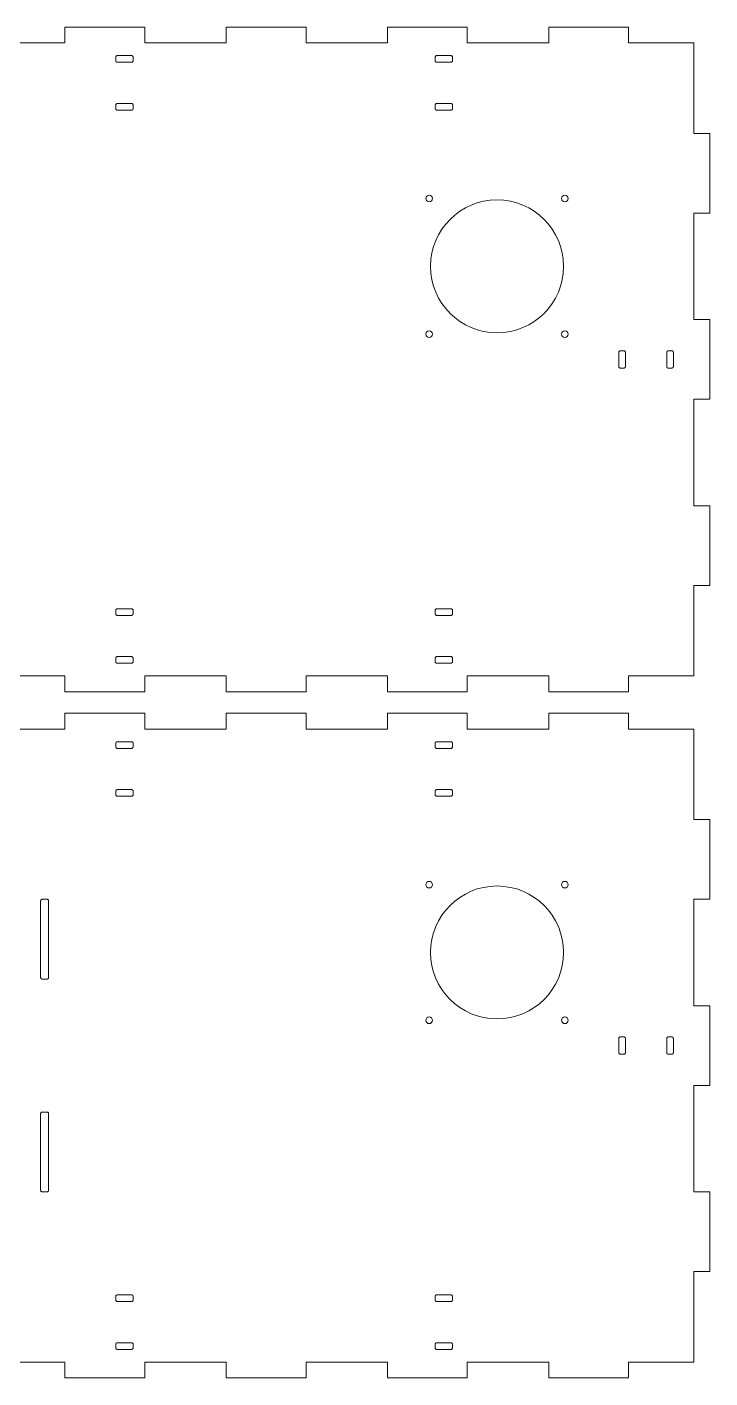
# Model space of a CAD drawing. Header units: millimetres. Extents: x 0 to 3016, y 0 to 2002.
# Drawn here: x 2759 to 3016, y 1266 to 1774 of the extents above; entities that cross this region are included whole.
import ezdxf

# ---------------------------------------------------------------- set-up
doc = ezdxf.new("R2010")
doc.units = ezdxf.units.MM
doc.layers.add('CORTE', color=1, linetype='Continuous', lineweight=0)

msp = doc.modelspace()

# ---------------------------------------------------------------- linework, layer by layer
at = {"layer": 'CORTE'}
for points in [[(2743.058824, 1530), (2773.647059, 1530), (2773.647059, 1524), (2803.647059, 1524), (2803.647059, 1530), (2834.235294, 1530), (2834.235294, 1524), (2864.235294, 1524), (2864.235294, 1530), (2894.823529, 1530), (2894.823529, 1524), (2924.823529, 1524), (2924.823529, 1530), (2955.411765, 1530), (2955.411765, 1524), (2985.411765, 1524), (2985.411765, 1530), (3010, 1530), (3010, 1564), (3016, 1564), (3016, 1594), (3010, 1594), (3010, 1634), (3016, 1634), (3016, 1664), (3010, 1664), (3010, 1704), (3016, 1704), (3016, 1734), (3010, 1734), (3010, 1768), (2985.411765, 1768), (2985.411765, 1774), (2955.411765, 1774), (2955.411765, 1768), (2924.823529, 1768), (2924.823529, 1774), (2894.823529, 1774), (2894.823529, 1768), (2864.235294, 1768), (2864.235294, 1774), (2834.235294, 1774), (2834.235294, 1768), (2803.647059, 1768), (2803.647059, 1774), (2773.647059, 1774), (2773.647059, 1768), (2743.058824, 1768)], [(2743.058824, 1272), (2773.647059, 1272), (2773.647059, 1266), (2803.647059, 1266), (2803.647059, 1272), (2834.235294, 1272), (2834.235294, 1266), (2864.235294, 1266), (2864.235294, 1272), (2894.823529, 1272), (2894.823529, 1266), (2924.823529, 1266), (2924.823529, 1272), (2955.411765, 1272), (2955.411765, 1266), (2985.411765, 1266), (2985.411765, 1272), (3010, 1272), (3010, 1306), (3016, 1306), (3016, 1336), (3010, 1336), (3010, 1376), (3016, 1376), (3016, 1406), (3010, 1406), (3010, 1446), (3016, 1446), (3016, 1476), (3010, 1476), (3010, 1510), (2985.411765, 1510), (2985.411765, 1516), (2955.411765, 1516), (2955.411765, 1510), (2924.823529, 1510), (2924.823529, 1516), (2894.823529, 1516), (2894.823529, 1510), (2864.235294, 1510), (2864.235294, 1516), (2834.235294, 1516), (2834.235294, 1510), (2803.647059, 1510), (2803.647059, 1516), (2773.647059, 1516), (2773.647059, 1510), (2743.058824, 1510)]]:
    msp.add_lwpolyline(points, dxfattribs=at)
for points in [[(2799.25, 1762.65), (2799.246227, 1762.717179), (2799.234957, 1762.783513), (2799.21633, 1762.848167), (2799.190581, 1762.91033), (2799.158035, 1762.969219), (2799.119099, 1763.024094), (2799.074264, 1763.074264), (2799.024094, 1763.119099), (2798.969219, 1763.158035), (2798.91033, 1763.190581), (2798.848167, 1763.21633), (2798.783513, 1763.234957), (2798.717179, 1763.246227), (2798.65, 1763.25), (2793.35, 1763.25), (2793.282821, 1763.246227), (2793.216487, 1763.234957), (2793.151833, 1763.21633), (2793.08967, 1763.190581), (2793.030781, 1763.158035), (2792.975906, 1763.119099), (2792.925736, 1763.074264), (2792.880901, 1763.024094), (2792.841965, 1762.969219), (2792.809419, 1762.91033), (2792.78367, 1762.848167), (2792.765043, 1762.783513), (2792.753773, 1762.717179), (2792.75, 1762.65), (2792.75, 1761.35), (2792.753773, 1761.282821), (2792.765043, 1761.216487), (2792.78367, 1761.151833), (2792.809419, 1761.08967), (2792.841965, 1761.030781), (2792.880901, 1760.975906), (2792.925736, 1760.925736), (2792.975906, 1760.880901), (2793.030781, 1760.841965), (2793.08967, 1760.809419), (2793.151833, 1760.78367), (2793.216487, 1760.765043), (2793.282821, 1760.753773), (2793.35, 1760.75), (2798.65, 1760.75), (2798.717179, 1760.753773), (2798.783513, 1760.765043), (2798.848167, 1760.78367), (2798.91033, 1760.809419), (2798.969219, 1760.841965), (2799.024094, 1760.880901), (2799.074264, 1760.925736), (2799.119099, 1760.975906), (2799.158035, 1761.030781), (2799.190581, 1761.08967), (2799.21633, 1761.151833), (2799.234957, 1761.216487), (2799.246227, 1761.282821), (2799.25, 1761.35)], [(2919.25, 1762.65), (2919.246227, 1762.717179), (2919.234957, 1762.783513), (2919.21633, 1762.848167), (2919.190581, 1762.91033), (2919.158035, 1762.969219), (2919.119099, 1763.024094), (2919.074264, 1763.074264), (2919.024094, 1763.119099), (2918.969219, 1763.158035), (2918.91033, 1763.190581), (2918.848167, 1763.21633), (2918.783513, 1763.234957), (2918.717179, 1763.246227), (2918.65, 1763.25), (2913.35, 1763.25), (2913.282821, 1763.246227), (2913.216487, 1763.234957), (2913.151833, 1763.21633), (2913.08967, 1763.190581), (2913.030781, 1763.158035), (2912.975906, 1763.119099), (2912.925736, 1763.074264), (2912.880901, 1763.024094), (2912.841965, 1762.969219), (2912.809419, 1762.91033), (2912.78367, 1762.848167), (2912.765043, 1762.783513), (2912.753773, 1762.717179), (2912.75, 1762.65), (2912.75, 1761.35), (2912.753773, 1761.282821), (2912.765043, 1761.216487), (2912.78367, 1761.151833), (2912.809419, 1761.08967), (2912.841965, 1761.030781), (2912.880901, 1760.975906), (2912.925736, 1760.925736), (2912.975906, 1760.880901), (2913.030781, 1760.841965), (2913.08967, 1760.809419), (2913.151833, 1760.78367), (2913.216487, 1760.765043), (2913.282821, 1760.753773), (2913.35, 1760.75), (2918.65, 1760.75), (2918.717179, 1760.753773), (2918.783513, 1760.765043), (2918.848167, 1760.78367), (2918.91033, 1760.809419), (2918.969219, 1760.841965), (2919.024094, 1760.880901), (2919.074264, 1760.925736), (2919.119099, 1760.975906), (2919.158035, 1761.030781), (2919.190581, 1761.08967), (2919.21633, 1761.151833), (2919.234957, 1761.216487), (2919.246227, 1761.282821), (2919.25, 1761.35)], [(2799.25, 1744.65), (2799.246227, 1744.717179), (2799.234957, 1744.783513), (2799.21633, 1744.848167), (2799.190581, 1744.91033), (2799.158035, 1744.969219), (2799.119099, 1745.024094), (2799.074264, 1745.074264), (2799.024094, 1745.119099), (2798.969219, 1745.158035), (2798.91033, 1745.190581), (2798.848167, 1745.21633), (2798.783513, 1745.234957), (2798.717179, 1745.246227), (2798.65, 1745.25), (2793.35, 1745.25), (2793.282821, 1745.246227), (2793.216487, 1745.234957), (2793.151833, 1745.21633), (2793.08967, 1745.190581), (2793.030781, 1745.158035), (2792.975906, 1745.119099), (2792.925736, 1745.074264), (2792.880901, 1745.024094), (2792.841965, 1744.969219), (2792.809419, 1744.91033), (2792.78367, 1744.848167), (2792.765043, 1744.783513), (2792.753773, 1744.717179), (2792.75, 1744.65), (2792.75, 1743.35), (2792.753773, 1743.282821), (2792.765043, 1743.216487), (2792.78367, 1743.151833), (2792.809419, 1743.08967), (2792.841965, 1743.030781), (2792.880901, 1742.975906), (2792.925736, 1742.925736), (2792.975906, 1742.880901), (2793.030781, 1742.841965), (2793.08967, 1742.809419), (2793.151833, 1742.78367), (2793.216487, 1742.765043), (2793.282821, 1742.753773), (2793.35, 1742.75), (2798.65, 1742.75), (2798.717179, 1742.753773), (2798.783513, 1742.765043), (2798.848167, 1742.78367), (2798.91033, 1742.809419), (2798.969219, 1742.841965), (2799.024094, 1742.880901), (2799.074264, 1742.925736), (2799.119099, 1742.975906), (2799.158035, 1743.030781), (2799.190581, 1743.08967), (2799.21633, 1743.151833), (2799.234957, 1743.216487), (2799.246227, 1743.282821), (2799.25, 1743.35)], [(2919.25, 1744.65), (2919.246227, 1744.717179), (2919.234957, 1744.783513), (2919.21633, 1744.848167), (2919.190581, 1744.91033), (2919.158035, 1744.969219), (2919.119099, 1745.024094), (2919.074264, 1745.074264), (2919.024094, 1745.119099), (2918.969219, 1745.158035), (2918.91033, 1745.190581), (2918.848167, 1745.21633), (2918.783513, 1745.234957), (2918.717179, 1745.246227), (2918.65, 1745.25), (2913.35, 1745.25), (2913.282821, 1745.246227), (2913.216487, 1745.234957), (2913.151833, 1745.21633), (2913.08967, 1745.190581), (2913.030781, 1745.158035), (2912.975906, 1745.119099), (2912.925736, 1745.074264), (2912.880901, 1745.024094), (2912.841965, 1744.969219), (2912.809419, 1744.91033), (2912.78367, 1744.848167), (2912.765043, 1744.783513), (2912.753773, 1744.717179), (2912.75, 1744.65), (2912.75, 1743.35), (2912.753773, 1743.282821), (2912.765043, 1743.216487), (2912.78367, 1743.151833), (2912.809419, 1743.08967), (2912.841965, 1743.030781), (2912.880901, 1742.975906), (2912.925736, 1742.925736), (2912.975906, 1742.880901), (2913.030781, 1742.841965), (2913.08967, 1742.809419), (2913.151833, 1742.78367), (2913.216487, 1742.765043), (2913.282821, 1742.753773), (2913.35, 1742.75), (2918.65, 1742.75), (2918.717179, 1742.753773), (2918.783513, 1742.765043), (2918.848167, 1742.78367), (2918.91033, 1742.809419), (2918.969219, 1742.841965), (2919.024094, 1742.880901), (2919.074264, 1742.925736), (2919.119099, 1742.975906), (2919.158035, 1743.030781), (2919.190581, 1743.08967), (2919.21633, 1743.151833), (2919.234957, 1743.216487), (2919.246227, 1743.282821), (2919.25, 1743.35)], [(2984.25, 1651.65), (2984.246227, 1651.717179), (2984.234957, 1651.783513), (2984.21633, 1651.848167), (2984.190581, 1651.91033), (2984.158035, 1651.969219), (2984.119099, 1652.024094), (2984.074264, 1652.074264), (2984.024094, 1652.119099), (2983.969219, 1652.158035), (2983.91033, 1652.190581), (2983.848167, 1652.21633), (2983.783513, 1652.234957), (2983.717179, 1652.246227), (2983.65, 1652.25), (2982.35, 1652.25), (2982.282821, 1652.246227), (2982.216487, 1652.234957), (2982.151833, 1652.21633), (2982.08967, 1652.190581), (2982.030781, 1652.158035), (2981.975906, 1652.119099), (2981.925736, 1652.074264), (2981.880901, 1652.024094), (2981.841965, 1651.969219), (2981.809419, 1651.91033), (2981.78367, 1651.848167), (2981.765043, 1651.783513), (2981.753773, 1651.717179), (2981.75, 1651.65), (2981.75, 1646.35), (2981.753773, 1646.282821), (2981.765043, 1646.216487), (2981.78367, 1646.151833), (2981.809419, 1646.08967), (2981.841965, 1646.030781), (2981.880901, 1645.975906), (2981.925736, 1645.925736), (2981.975906, 1645.880901), (2982.030781, 1645.841965), (2982.08967, 1645.809419), (2982.151833, 1645.78367), (2982.216487, 1645.765043), (2982.282821, 1645.753773), (2982.35, 1645.75), (2983.65, 1645.75), (2983.717179, 1645.753773), (2983.783513, 1645.765043), (2983.848167, 1645.78367), (2983.91033, 1645.809419), (2983.969219, 1645.841965), (2984.024094, 1645.880901), (2984.074264, 1645.925736), (2984.119099, 1645.975906), (2984.158035, 1646.030781), (2984.190581, 1646.08967), (2984.21633, 1646.151833), (2984.234957, 1646.216487), (2984.246227, 1646.282821), (2984.25, 1646.35)], [(3002.25, 1651.65), (3002.246227, 1651.717179), (3002.234957, 1651.783513), (3002.21633, 1651.848167), (3002.190581, 1651.91033), (3002.158035, 1651.969219), (3002.119099, 1652.024094), (3002.074264, 1652.074264), (3002.024094, 1652.119099), (3001.969219, 1652.158035), (3001.91033, 1652.190581), (3001.848167, 1652.21633), (3001.783513, 1652.234957), (3001.717179, 1652.246227), (3001.65, 1652.25), (3000.35, 1652.25), (3000.282821, 1652.246227), (3000.216487, 1652.234957), (3000.151833, 1652.21633), (3000.08967, 1652.190581), (3000.030781, 1652.158035), (2999.975906, 1652.119099), (2999.925736, 1652.074264), (2999.880901, 1652.024094), (2999.841965, 1651.969219), (2999.809419, 1651.91033), (2999.78367, 1651.848167), (2999.765043, 1651.783513), (2999.753773, 1651.717179), (2999.75, 1651.65), (2999.75, 1646.35), (2999.753773, 1646.282821), (2999.765043, 1646.216487), (2999.78367, 1646.151833), (2999.809419, 1646.08967), (2999.841965, 1646.030781), (2999.880901, 1645.975906), (2999.925736, 1645.925736), (2999.975906, 1645.880901), (3000.030781, 1645.841965), (3000.08967, 1645.809419), (3000.151833, 1645.78367), (3000.216487, 1645.765043), (3000.282821, 1645.753773), (3000.35, 1645.75), (3001.65, 1645.75), (3001.717179, 1645.753773), (3001.783513, 1645.765043), (3001.848167, 1645.78367), (3001.91033, 1645.809419), (3001.969219, 1645.841965), (3002.024094, 1645.880901), (3002.074264, 1645.925736), (3002.119099, 1645.975906), (3002.158035, 1646.030781), (3002.190581, 1646.08967), (3002.21633, 1646.151833), (3002.234957, 1646.216487), (3002.246227, 1646.282821), (3002.25, 1646.35)], [(2799.25, 1554.65), (2799.246227, 1554.717179), (2799.234957, 1554.783513), (2799.21633, 1554.848167), (2799.190581, 1554.91033), (2799.158035, 1554.969219), (2799.119099, 1555.024094), (2799.074264, 1555.074264), (2799.024094, 1555.119099), (2798.969219, 1555.158035), (2798.91033, 1555.190581), (2798.848167, 1555.21633), (2798.783513, 1555.234957), (2798.717179, 1555.246227), (2798.65, 1555.25), (2793.35, 1555.25), (2793.282821, 1555.246227), (2793.216487, 1555.234957), (2793.151833, 1555.21633), (2793.08967, 1555.190581), (2793.030781, 1555.158035), (2792.975906, 1555.119099), (2792.925736, 1555.074264), (2792.880901, 1555.024094), (2792.841965, 1554.969219), (2792.809419, 1554.91033), (2792.78367, 1554.848167), (2792.765043, 1554.783513), (2792.753773, 1554.717179), (2792.75, 1554.65), (2792.75, 1553.35), (2792.753773, 1553.282821), (2792.765043, 1553.216487), (2792.78367, 1553.151833), (2792.809419, 1553.08967), (2792.841965, 1553.030781), (2792.880901, 1552.975906), (2792.925736, 1552.925736), (2792.975906, 1552.880901), (2793.030781, 1552.841965), (2793.08967, 1552.809419), (2793.151833, 1552.78367), (2793.216487, 1552.765043), (2793.282821, 1552.753773), (2793.35, 1552.75), (2798.65, 1552.75), (2798.717179, 1552.753773), (2798.783513, 1552.765043), (2798.848167, 1552.78367), (2798.91033, 1552.809419), (2798.969219, 1552.841965), (2799.024094, 1552.880901), (2799.074264, 1552.925736), (2799.119099, 1552.975906), (2799.158035, 1553.030781), (2799.190581, 1553.08967), (2799.21633, 1553.151833), (2799.234957, 1553.216487), (2799.246227, 1553.282821), (2799.25, 1553.35)], [(2919.25, 1554.65), (2919.246227, 1554.717179), (2919.234957, 1554.783513), (2919.21633, 1554.848167), (2919.190581, 1554.91033), (2919.158035, 1554.969219), (2919.119099, 1555.024094), (2919.074264, 1555.074264), (2919.024094, 1555.119099), (2918.969219, 1555.158035), (2918.91033, 1555.190581), (2918.848167, 1555.21633), (2918.783513, 1555.234957), (2918.717179, 1555.246227), (2918.65, 1555.25), (2913.35, 1555.25), (2913.282821, 1555.246227), (2913.216487, 1555.234957), (2913.151833, 1555.21633), (2913.08967, 1555.190581), (2913.030781, 1555.158035), (2912.975906, 1555.119099), (2912.925736, 1555.074264), (2912.880901, 1555.024094), (2912.841965, 1554.969219), (2912.809419, 1554.91033), (2912.78367, 1554.848167), (2912.765043, 1554.783513), (2912.753773, 1554.717179), (2912.75, 1554.65), (2912.75, 1553.35), (2912.753773, 1553.282821), (2912.765043, 1553.216487), (2912.78367, 1553.151833), (2912.809419, 1553.08967), (2912.841965, 1553.030781), (2912.880901, 1552.975906), (2912.925736, 1552.925736), (2912.975906, 1552.880901), (2913.030781, 1552.841965), (2913.08967, 1552.809419), (2913.151833, 1552.78367), (2913.216487, 1552.765043), (2913.282821, 1552.753773), (2913.35, 1552.75), (2918.65, 1552.75), (2918.717179, 1552.753773), (2918.783513, 1552.765043), (2918.848167, 1552.78367), (2918.91033, 1552.809419), (2918.969219, 1552.841965), (2919.024094, 1552.880901), (2919.074264, 1552.925736), (2919.119099, 1552.975906), (2919.158035, 1553.030781), (2919.190581, 1553.08967), (2919.21633, 1553.151833), (2919.234957, 1553.216487), (2919.246227, 1553.282821), (2919.25, 1553.35)], [(2799.25, 1536.65), (2799.246227, 1536.717179), (2799.234957, 1536.783513), (2799.21633, 1536.848167), (2799.190581, 1536.91033), (2799.158035, 1536.969219), (2799.119099, 1537.024094), (2799.074264, 1537.074264), (2799.024094, 1537.119099), (2798.969219, 1537.158035), (2798.91033, 1537.190581), (2798.848167, 1537.21633), (2798.783513, 1537.234957), (2798.717179, 1537.246227), (2798.65, 1537.25), (2793.35, 1537.25), (2793.282821, 1537.246227), (2793.216487, 1537.234957), (2793.151833, 1537.21633), (2793.08967, 1537.190581), (2793.030781, 1537.158035), (2792.975906, 1537.119099), (2792.925736, 1537.074264), (2792.880901, 1537.024094), (2792.841965, 1536.969219), (2792.809419, 1536.91033), (2792.78367, 1536.848167), (2792.765043, 1536.783513), (2792.753773, 1536.717179), (2792.75, 1536.65), (2792.75, 1535.35), (2792.753773, 1535.282821), (2792.765043, 1535.216487), (2792.78367, 1535.151833), (2792.809419, 1535.08967), (2792.841965, 1535.030781), (2792.880901, 1534.975906), (2792.925736, 1534.925736), (2792.975906, 1534.880901), (2793.030781, 1534.841965), (2793.08967, 1534.809419), (2793.151833, 1534.78367), (2793.216487, 1534.765043), (2793.282821, 1534.753773), (2793.35, 1534.75), (2798.65, 1534.75), (2798.717179, 1534.753773), (2798.783513, 1534.765043), (2798.848167, 1534.78367), (2798.91033, 1534.809419), (2798.969219, 1534.841965), (2799.024094, 1534.880901), (2799.074264, 1534.925736), (2799.119099, 1534.975906), (2799.158035, 1535.030781), (2799.190581, 1535.08967), (2799.21633, 1535.151833), (2799.234957, 1535.216487), (2799.246227, 1535.282821), (2799.25, 1535.35)], [(2919.25, 1536.65), (2919.246227, 1536.717179), (2919.234957, 1536.783513), (2919.21633, 1536.848167), (2919.190581, 1536.91033), (2919.158035, 1536.969219), (2919.119099, 1537.024094), (2919.074264, 1537.074264), (2919.024094, 1537.119099), (2918.969219, 1537.158035), (2918.91033, 1537.190581), (2918.848167, 1537.21633), (2918.783513, 1537.234957), (2918.717179, 1537.246227), (2918.65, 1537.25), (2913.35, 1537.25), (2913.282821, 1537.246227), (2913.216487, 1537.234957), (2913.151833, 1537.21633), (2913.08967, 1537.190581), (2913.030781, 1537.158035), (2912.975906, 1537.119099), (2912.925736, 1537.074264), (2912.880901, 1537.024094), (2912.841965, 1536.969219), (2912.809419, 1536.91033), (2912.78367, 1536.848167), (2912.765043, 1536.783513), (2912.753773, 1536.717179), (2912.75, 1536.65), (2912.75, 1535.35), (2912.753773, 1535.282821), (2912.765043, 1535.216487), (2912.78367, 1535.151833), (2912.809419, 1535.08967), (2912.841965, 1535.030781), (2912.880901, 1534.975906), (2912.925736, 1534.925736), (2912.975906, 1534.880901), (2913.030781, 1534.841965), (2913.08967, 1534.809419), (2913.151833, 1534.78367), (2913.216487, 1534.765043), (2913.282821, 1534.753773), (2913.35, 1534.75), (2918.65, 1534.75), (2918.717179, 1534.753773), (2918.783513, 1534.765043), (2918.848167, 1534.78367), (2918.91033, 1534.809419), (2918.969219, 1534.841965), (2919.024094, 1534.880901), (2919.074264, 1534.925736), (2919.119099, 1534.975906), (2919.158035, 1535.030781), (2919.190581, 1535.08967), (2919.21633, 1535.151833), (2919.234957, 1535.216487), (2919.246227, 1535.282821), (2919.25, 1535.35)], [(2799.25, 1504.65), (2799.246227, 1504.717179), (2799.234957, 1504.783513), (2799.21633, 1504.848167), (2799.190581, 1504.91033), (2799.158035, 1504.969219), (2799.119099, 1505.024094), (2799.074264, 1505.074264), (2799.024094, 1505.119099), (2798.969219, 1505.158035), (2798.91033, 1505.190581), (2798.848167, 1505.21633), (2798.783513, 1505.234957), (2798.717179, 1505.246227), (2798.65, 1505.25), (2793.35, 1505.25), (2793.282821, 1505.246227), (2793.216487, 1505.234957), (2793.151833, 1505.21633), (2793.08967, 1505.190581), (2793.030781, 1505.158035), (2792.975906, 1505.119099), (2792.925736, 1505.074264), (2792.880901, 1505.024094), (2792.841965, 1504.969219), (2792.809419, 1504.91033), (2792.78367, 1504.848167), (2792.765043, 1504.783513), (2792.753773, 1504.717179), (2792.75, 1504.65), (2792.75, 1503.35), (2792.753773, 1503.282821), (2792.765043, 1503.216487), (2792.78367, 1503.151833), (2792.809419, 1503.08967), (2792.841965, 1503.030781), (2792.880901, 1502.975906), (2792.925736, 1502.925736), (2792.975906, 1502.880901), (2793.030781, 1502.841965), (2793.08967, 1502.809419), (2793.151833, 1502.78367), (2793.216487, 1502.765043), (2793.282821, 1502.753773), (2793.35, 1502.75), (2798.65, 1502.75), (2798.717179, 1502.753773), (2798.783513, 1502.765043), (2798.848167, 1502.78367), (2798.91033, 1502.809419), (2798.969219, 1502.841965), (2799.024094, 1502.880901), (2799.074264, 1502.925736), (2799.119099, 1502.975906), (2799.158035, 1503.030781), (2799.190581, 1503.08967), (2799.21633, 1503.151833), (2799.234957, 1503.216487), (2799.246227, 1503.282821), (2799.25, 1503.35)], [(2919.25, 1504.65), (2919.246227, 1504.717179), (2919.234957, 1504.783513), (2919.21633, 1504.848167), (2919.190581, 1504.91033), (2919.158035, 1504.969219), (2919.119099, 1505.024094), (2919.074264, 1505.074264), (2919.024094, 1505.119099), (2918.969219, 1505.158035), (2918.91033, 1505.190581), (2918.848167, 1505.21633), (2918.783513, 1505.234957), (2918.717179, 1505.246227), (2918.65, 1505.25), (2913.35, 1505.25), (2913.282821, 1505.246227), (2913.216487, 1505.234957), (2913.151833, 1505.21633), (2913.08967, 1505.190581), (2913.030781, 1505.158035), (2912.975906, 1505.119099), (2912.925736, 1505.074264), (2912.880901, 1505.024094), (2912.841965, 1504.969219), (2912.809419, 1504.91033), (2912.78367, 1504.848167), (2912.765043, 1504.783513), (2912.753773, 1504.717179), (2912.75, 1504.65), (2912.75, 1503.35), (2912.753773, 1503.282821), (2912.765043, 1503.216487), (2912.78367, 1503.151833), (2912.809419, 1503.08967), (2912.841965, 1503.030781), (2912.880901, 1502.975906), (2912.925736, 1502.925736), (2912.975906, 1502.880901), (2913.030781, 1502.841965), (2913.08967, 1502.809419), (2913.151833, 1502.78367), (2913.216487, 1502.765043), (2913.282821, 1502.753773), (2913.35, 1502.75), (2918.65, 1502.75), (2918.717179, 1502.753773), (2918.783513, 1502.765043), (2918.848167, 1502.78367), (2918.91033, 1502.809419), (2918.969219, 1502.841965), (2919.024094, 1502.880901), (2919.074264, 1502.925736), (2919.119099, 1502.975906), (2919.158035, 1503.030781), (2919.190581, 1503.08967), (2919.21633, 1503.151833), (2919.234957, 1503.216487), (2919.246227, 1503.282821), (2919.25, 1503.35)], [(2799.25, 1486.65), (2799.246227, 1486.717179), (2799.234957, 1486.783513), (2799.21633, 1486.848167), (2799.190581, 1486.91033), (2799.158035, 1486.969219), (2799.119099, 1487.024094), (2799.074264, 1487.074264), (2799.024094, 1487.119099), (2798.969219, 1487.158035), (2798.91033, 1487.190581), (2798.848167, 1487.21633), (2798.783513, 1487.234957), (2798.717179, 1487.246227), (2798.65, 1487.25), (2793.35, 1487.25), (2793.282821, 1487.246227), (2793.216487, 1487.234957), (2793.151833, 1487.21633), (2793.08967, 1487.190581), (2793.030781, 1487.158035), (2792.975906, 1487.119099), (2792.925736, 1487.074264), (2792.880901, 1487.024094), (2792.841965, 1486.969219), (2792.809419, 1486.91033), (2792.78367, 1486.848167), (2792.765043, 1486.783513), (2792.753773, 1486.717179), (2792.75, 1486.65), (2792.75, 1485.35), (2792.753773, 1485.282821), (2792.765043, 1485.216487), (2792.78367, 1485.151833), (2792.809419, 1485.08967), (2792.841965, 1485.030781), (2792.880901, 1484.975906), (2792.925736, 1484.925736), (2792.975906, 1484.880901), (2793.030781, 1484.841965), (2793.08967, 1484.809419), (2793.151833, 1484.78367), (2793.216487, 1484.765043), (2793.282821, 1484.753773), (2793.35, 1484.75), (2798.65, 1484.75), (2798.717179, 1484.753773), (2798.783513, 1484.765043), (2798.848167, 1484.78367), (2798.91033, 1484.809419), (2798.969219, 1484.841965), (2799.024094, 1484.880901), (2799.074264, 1484.925736), (2799.119099, 1484.975906), (2799.158035, 1485.030781), (2799.190581, 1485.08967), (2799.21633, 1485.151833), (2799.234957, 1485.216487), (2799.246227, 1485.282821), (2799.25, 1485.35)], [(2919.25, 1486.65), (2919.246227, 1486.717179), (2919.234957, 1486.783513), (2919.21633, 1486.848167), (2919.190581, 1486.91033), (2919.158035, 1486.969219), (2919.119099, 1487.024094), (2919.074264, 1487.074264), (2919.024094, 1487.119099), (2918.969219, 1487.158035), (2918.91033, 1487.190581), (2918.848167, 1487.21633), (2918.783513, 1487.234957), (2918.717179, 1487.246227), (2918.65, 1487.25), (2913.35, 1487.25), (2913.282821, 1487.246227), (2913.216487, 1487.234957), (2913.151833, 1487.21633), (2913.08967, 1487.190581), (2913.030781, 1487.158035), (2912.975906, 1487.119099), (2912.925736, 1487.074264), (2912.880901, 1487.024094), (2912.841965, 1486.969219), (2912.809419, 1486.91033), (2912.78367, 1486.848167), (2912.765043, 1486.783513), (2912.753773, 1486.717179), (2912.75, 1486.65), (2912.75, 1485.35), (2912.753773, 1485.282821), (2912.765043, 1485.216487), (2912.78367, 1485.151833), (2912.809419, 1485.08967), (2912.841965, 1485.030781), (2912.880901, 1484.975906), (2912.925736, 1484.925736), (2912.975906, 1484.880901), (2913.030781, 1484.841965), (2913.08967, 1484.809419), (2913.151833, 1484.78367), (2913.216487, 1484.765043), (2913.282821, 1484.753773), (2913.35, 1484.75), (2918.65, 1484.75), (2918.717179, 1484.753773), (2918.783513, 1484.765043), (2918.848167, 1484.78367), (2918.91033, 1484.809419), (2918.969219, 1484.841965), (2919.024094, 1484.880901), (2919.074264, 1484.925736), (2919.119099, 1484.975906), (2919.158035, 1485.030781), (2919.190581, 1485.08967), (2919.21633, 1485.151833), (2919.234957, 1485.216487), (2919.246227, 1485.282821), (2919.25, 1485.35)], [(2767.5, 1445.4), (2767.496227, 1445.467179), (2767.484957, 1445.533513), (2767.46633, 1445.598167), (2767.440581, 1445.66033), (2767.408035, 1445.719219), (2767.369099, 1445.774094), (2767.324264, 1445.824264), (2767.274094, 1445.869099), (2767.219219, 1445.908035), (2767.16033, 1445.940581), (2767.098167, 1445.96633), (2767.033513, 1445.984957), (2766.967179, 1445.996227), (2766.9, 1446), (2765.1, 1446), (2765.032821, 1445.996227), (2764.966487, 1445.984957), (2764.901833, 1445.96633), (2764.83967, 1445.940581), (2764.780781, 1445.908035), (2764.725906, 1445.869099), (2764.675736, 1445.824264), (2764.630901, 1445.774094), (2764.591965, 1445.719219), (2764.559419, 1445.66033), (2764.53367, 1445.598167), (2764.515043, 1445.533513), (2764.503773, 1445.467179), (2764.5, 1445.4), (2764.5, 1416.6), (2764.503773, 1416.532821), (2764.515043, 1416.466487), (2764.53367, 1416.401833), (2764.559419, 1416.33967), (2764.591965, 1416.280781), (2764.630901, 1416.225906), (2764.675736, 1416.175736), (2764.725906, 1416.130901), (2764.780781, 1416.091965), (2764.83967, 1416.059419), (2764.901833, 1416.03367), (2764.966487, 1416.015043), (2765.032821, 1416.003773), (2765.1, 1416), (2766.9, 1416), (2766.967179, 1416.003773), (2767.033513, 1416.015043), (2767.098167, 1416.03367), (2767.16033, 1416.059419), (2767.219219, 1416.091965), (2767.274094, 1416.130901), (2767.324264, 1416.175736), (2767.369099, 1416.225906), (2767.408035, 1416.280781), (2767.440581, 1416.33967), (2767.46633, 1416.401833), (2767.484957, 1416.466487), (2767.496227, 1416.532821), (2767.5, 1416.6)], [(2984.25, 1393.65), (2984.246227, 1393.717179), (2984.234957, 1393.783513), (2984.21633, 1393.848167), (2984.190581, 1393.91033), (2984.158035, 1393.969219), (2984.119099, 1394.024094), (2984.074264, 1394.074264), (2984.024094, 1394.119099), (2983.969219, 1394.158035), (2983.91033, 1394.190581), (2983.848167, 1394.21633), (2983.783513, 1394.234957), (2983.717179, 1394.246227), (2983.65, 1394.25), (2982.35, 1394.25), (2982.282821, 1394.246227), (2982.216487, 1394.234957), (2982.151833, 1394.21633), (2982.08967, 1394.190581), (2982.030781, 1394.158035), (2981.975906, 1394.119099), (2981.925736, 1394.074264), (2981.880901, 1394.024094), (2981.841965, 1393.969219), (2981.809419, 1393.91033), (2981.78367, 1393.848167), (2981.765043, 1393.783513), (2981.753773, 1393.717179), (2981.75, 1393.65), (2981.75, 1388.35), (2981.753773, 1388.282821), (2981.765043, 1388.216487), (2981.78367, 1388.151833), (2981.809419, 1388.08967), (2981.841965, 1388.030781), (2981.880901, 1387.975906), (2981.925736, 1387.925736), (2981.975906, 1387.880901), (2982.030781, 1387.841965), (2982.08967, 1387.809419), (2982.151833, 1387.78367), (2982.216487, 1387.765043), (2982.282821, 1387.753773), (2982.35, 1387.75), (2983.65, 1387.75), (2983.717179, 1387.753773), (2983.783513, 1387.765043), (2983.848167, 1387.78367), (2983.91033, 1387.809419), (2983.969219, 1387.841965), (2984.024094, 1387.880901), (2984.074264, 1387.925736), (2984.119099, 1387.975906), (2984.158035, 1388.030781), (2984.190581, 1388.08967), (2984.21633, 1388.151833), (2984.234957, 1388.216487), (2984.246227, 1388.282821), (2984.25, 1388.35)], [(3002.25, 1393.65), (3002.246227, 1393.717179), (3002.234957, 1393.783513), (3002.21633, 1393.848167), (3002.190581, 1393.91033), (3002.158035, 1393.969219), (3002.119099, 1394.024094), (3002.074264, 1394.074264), (3002.024094, 1394.119099), (3001.969219, 1394.158035), (3001.91033, 1394.190581), (3001.848167, 1394.21633), (3001.783513, 1394.234957), (3001.717179, 1394.246227), (3001.65, 1394.25), (3000.35, 1394.25), (3000.282821, 1394.246227), (3000.216487, 1394.234957), (3000.151833, 1394.21633), (3000.08967, 1394.190581), (3000.030781, 1394.158035), (2999.975906, 1394.119099), (2999.925736, 1394.074264), (2999.880901, 1394.024094), (2999.841965, 1393.969219), (2999.809419, 1393.91033), (2999.78367, 1393.848167), (2999.765043, 1393.783513), (2999.753773, 1393.717179), (2999.75, 1393.65), (2999.75, 1388.35), (2999.753773, 1388.282821), (2999.765043, 1388.216487), (2999.78367, 1388.151833), (2999.809419, 1388.08967), (2999.841965, 1388.030781), (2999.880901, 1387.975906), (2999.925736, 1387.925736), (2999.975906, 1387.880901), (3000.030781, 1387.841965), (3000.08967, 1387.809419), (3000.151833, 1387.78367), (3000.216487, 1387.765043), (3000.282821, 1387.753773), (3000.35, 1387.75), (3001.65, 1387.75), (3001.717179, 1387.753773), (3001.783513, 1387.765043), (3001.848167, 1387.78367), (3001.91033, 1387.809419), (3001.969219, 1387.841965), (3002.024094, 1387.880901), (3002.074264, 1387.925736), (3002.119099, 1387.975906), (3002.158035, 1388.030781), (3002.190581, 1388.08967), (3002.21633, 1388.151833), (3002.234957, 1388.216487), (3002.246227, 1388.282821), (3002.25, 1388.35)], [(2767.5, 1365.4), (2767.496227, 1365.467179), (2767.484957, 1365.533513), (2767.46633, 1365.598167), (2767.440581, 1365.66033), (2767.408035, 1365.719219), (2767.369099, 1365.774094), (2767.324264, 1365.824264), (2767.274094, 1365.869099), (2767.219219, 1365.908035), (2767.16033, 1365.940581), (2767.098167, 1365.96633), (2767.033513, 1365.984957), (2766.967179, 1365.996227), (2766.9, 1366), (2765.1, 1366), (2765.032821, 1365.996227), (2764.966487, 1365.984957), (2764.901833, 1365.96633), (2764.83967, 1365.940581), (2764.780781, 1365.908035), (2764.725906, 1365.869099), (2764.675736, 1365.824264), (2764.630901, 1365.774094), (2764.591965, 1365.719219), (2764.559419, 1365.66033), (2764.53367, 1365.598167), (2764.515043, 1365.533513), (2764.503773, 1365.467179), (2764.5, 1365.4), (2764.5, 1336.6), (2764.503773, 1336.532821), (2764.515043, 1336.466487), (2764.53367, 1336.401833), (2764.559419, 1336.33967), (2764.591965, 1336.280781), (2764.630901, 1336.225906), (2764.675736, 1336.175736), (2764.725906, 1336.130901), (2764.780781, 1336.091965), (2764.83967, 1336.059419), (2764.901833, 1336.03367), (2764.966487, 1336.015043), (2765.032821, 1336.003773), (2765.1, 1336), (2766.9, 1336), (2766.967179, 1336.003773), (2767.033513, 1336.015043), (2767.098167, 1336.03367), (2767.16033, 1336.059419), (2767.219219, 1336.091965), (2767.274094, 1336.130901), (2767.324264, 1336.175736), (2767.369099, 1336.225906), (2767.408035, 1336.280781), (2767.440581, 1336.33967), (2767.46633, 1336.401833), (2767.484957, 1336.466487), (2767.496227, 1336.532821), (2767.5, 1336.6)], [(2799.25, 1296.65), (2799.246227, 1296.717179), (2799.234957, 1296.783513), (2799.21633, 1296.848167), (2799.190581, 1296.91033), (2799.158035, 1296.969219), (2799.119099, 1297.024094), (2799.074264, 1297.074264), (2799.024094, 1297.119099), (2798.969219, 1297.158035), (2798.91033, 1297.190581), (2798.848167, 1297.21633), (2798.783513, 1297.234957), (2798.717179, 1297.246227), (2798.65, 1297.25), (2793.35, 1297.25), (2793.282821, 1297.246227), (2793.216487, 1297.234957), (2793.151833, 1297.21633), (2793.08967, 1297.190581), (2793.030781, 1297.158035), (2792.975906, 1297.119099), (2792.925736, 1297.074264), (2792.880901, 1297.024094), (2792.841965, 1296.969219), (2792.809419, 1296.91033), (2792.78367, 1296.848167), (2792.765043, 1296.783513), (2792.753773, 1296.717179), (2792.75, 1296.65), (2792.75, 1295.35), (2792.753773, 1295.282821), (2792.765043, 1295.216487), (2792.78367, 1295.151833), (2792.809419, 1295.08967), (2792.841965, 1295.030781), (2792.880901, 1294.975906), (2792.925736, 1294.925736), (2792.975906, 1294.880901), (2793.030781, 1294.841965), (2793.08967, 1294.809419), (2793.151833, 1294.78367), (2793.216487, 1294.765043), (2793.282821, 1294.753773), (2793.35, 1294.75), (2798.65, 1294.75), (2798.717179, 1294.753773), (2798.783513, 1294.765043), (2798.848167, 1294.78367), (2798.91033, 1294.809419), (2798.969219, 1294.841965), (2799.024094, 1294.880901), (2799.074264, 1294.925736), (2799.119099, 1294.975906), (2799.158035, 1295.030781), (2799.190581, 1295.08967), (2799.21633, 1295.151833), (2799.234957, 1295.216487), (2799.246227, 1295.282821), (2799.25, 1295.35)], [(2919.25, 1296.65), (2919.246227, 1296.717179), (2919.234957, 1296.783513), (2919.21633, 1296.848167), (2919.190581, 1296.91033), (2919.158035, 1296.969219), (2919.119099, 1297.024094), (2919.074264, 1297.074264), (2919.024094, 1297.119099), (2918.969219, 1297.158035), (2918.91033, 1297.190581), (2918.848167, 1297.21633), (2918.783513, 1297.234957), (2918.717179, 1297.246227), (2918.65, 1297.25), (2913.35, 1297.25), (2913.282821, 1297.246227), (2913.216487, 1297.234957), (2913.151833, 1297.21633), (2913.08967, 1297.190581), (2913.030781, 1297.158035), (2912.975906, 1297.119099), (2912.925736, 1297.074264), (2912.880901, 1297.024094), (2912.841965, 1296.969219), (2912.809419, 1296.91033), (2912.78367, 1296.848167), (2912.765043, 1296.783513), (2912.753773, 1296.717179), (2912.75, 1296.65), (2912.75, 1295.35), (2912.753773, 1295.282821), (2912.765043, 1295.216487), (2912.78367, 1295.151833), (2912.809419, 1295.08967), (2912.841965, 1295.030781), (2912.880901, 1294.975906), (2912.925736, 1294.925736), (2912.975906, 1294.880901), (2913.030781, 1294.841965), (2913.08967, 1294.809419), (2913.151833, 1294.78367), (2913.216487, 1294.765043), (2913.282821, 1294.753773), (2913.35, 1294.75), (2918.65, 1294.75), (2918.717179, 1294.753773), (2918.783513, 1294.765043), (2918.848167, 1294.78367), (2918.91033, 1294.809419), (2918.969219, 1294.841965), (2919.024094, 1294.880901), (2919.074264, 1294.925736), (2919.119099, 1294.975906), (2919.158035, 1295.030781), (2919.190581, 1295.08967), (2919.21633, 1295.151833), (2919.234957, 1295.216487), (2919.246227, 1295.282821), (2919.25, 1295.35)], [(2799.25, 1278.65), (2799.246227, 1278.717179), (2799.234957, 1278.783513), (2799.21633, 1278.848167), (2799.190581, 1278.91033), (2799.158035, 1278.969219), (2799.119099, 1279.024094), (2799.074264, 1279.074264), (2799.024094, 1279.119099), (2798.969219, 1279.158035), (2798.91033, 1279.190581), (2798.848167, 1279.21633), (2798.783513, 1279.234957), (2798.717179, 1279.246227), (2798.65, 1279.25), (2793.35, 1279.25), (2793.282821, 1279.246227), (2793.216487, 1279.234957), (2793.151833, 1279.21633), (2793.08967, 1279.190581), (2793.030781, 1279.158035), (2792.975906, 1279.119099), (2792.925736, 1279.074264), (2792.880901, 1279.024094), (2792.841965, 1278.969219), (2792.809419, 1278.91033), (2792.78367, 1278.848167), (2792.765043, 1278.783513), (2792.753773, 1278.717179), (2792.75, 1278.65), (2792.75, 1277.35), (2792.753773, 1277.282821), (2792.765043, 1277.216487), (2792.78367, 1277.151833), (2792.809419, 1277.08967), (2792.841965, 1277.030781), (2792.880901, 1276.975906), (2792.925736, 1276.925736), (2792.975906, 1276.880901), (2793.030781, 1276.841965), (2793.08967, 1276.809419), (2793.151833, 1276.78367), (2793.216487, 1276.765043), (2793.282821, 1276.753773), (2793.35, 1276.75), (2798.65, 1276.75), (2798.717179, 1276.753773), (2798.783513, 1276.765043), (2798.848167, 1276.78367), (2798.91033, 1276.809419), (2798.969219, 1276.841965), (2799.024094, 1276.880901), (2799.074264, 1276.925736), (2799.119099, 1276.975906), (2799.158035, 1277.030781), (2799.190581, 1277.08967), (2799.21633, 1277.151833), (2799.234957, 1277.216487), (2799.246227, 1277.282821), (2799.25, 1277.35)], [(2919.25, 1278.65), (2919.246227, 1278.717179), (2919.234957, 1278.783513), (2919.21633, 1278.848167), (2919.190581, 1278.91033), (2919.158035, 1278.969219), (2919.119099, 1279.024094), (2919.074264, 1279.074264), (2919.024094, 1279.119099), (2918.969219, 1279.158035), (2918.91033, 1279.190581), (2918.848167, 1279.21633), (2918.783513, 1279.234957), (2918.717179, 1279.246227), (2918.65, 1279.25), (2913.35, 1279.25), (2913.282821, 1279.246227), (2913.216487, 1279.234957), (2913.151833, 1279.21633), (2913.08967, 1279.190581), (2913.030781, 1279.158035), (2912.975906, 1279.119099), (2912.925736, 1279.074264), (2912.880901, 1279.024094), (2912.841965, 1278.969219), (2912.809419, 1278.91033), (2912.78367, 1278.848167), (2912.765043, 1278.783513), (2912.753773, 1278.717179), (2912.75, 1278.65), (2912.75, 1277.35), (2912.753773, 1277.282821), (2912.765043, 1277.216487), (2912.78367, 1277.151833), (2912.809419, 1277.08967), (2912.841965, 1277.030781), (2912.880901, 1276.975906), (2912.925736, 1276.925736), (2912.975906, 1276.880901), (2913.030781, 1276.841965), (2913.08967, 1276.809419), (2913.151833, 1276.78367), (2913.216487, 1276.765043), (2913.282821, 1276.753773), (2913.35, 1276.75), (2918.65, 1276.75), (2918.717179, 1276.753773), (2918.783513, 1276.765043), (2918.848167, 1276.78367), (2918.91033, 1276.809419), (2918.969219, 1276.841965), (2919.024094, 1276.880901), (2919.074264, 1276.925736), (2919.119099, 1276.975906), (2919.158035, 1277.030781), (2919.190581, 1277.08967), (2919.21633, 1277.151833), (2919.234957, 1277.216487), (2919.246227, 1277.282821), (2919.25, 1277.35)]]:
    msp.add_lwpolyline(points, close=True, dxfattribs=at)
for centre, radius in [((2910.5, 1709.5), 1.25), ((2936, 1684), 25), ((2961.5, 1709.5), 1.25), ((2910.5, 1658.5), 1.25), ((2961.5, 1658.5), 1.25), ((2910.5, 1451.5), 1.25), ((2936, 1426), 25), ((2961.5, 1451.5), 1.25), ((2910.5, 1400.5), 1.25), ((2961.5, 1400.5), 1.25)]:
    msp.add_circle(centre, radius, dxfattribs=at)

doc.saveas('drawing.dxf')
